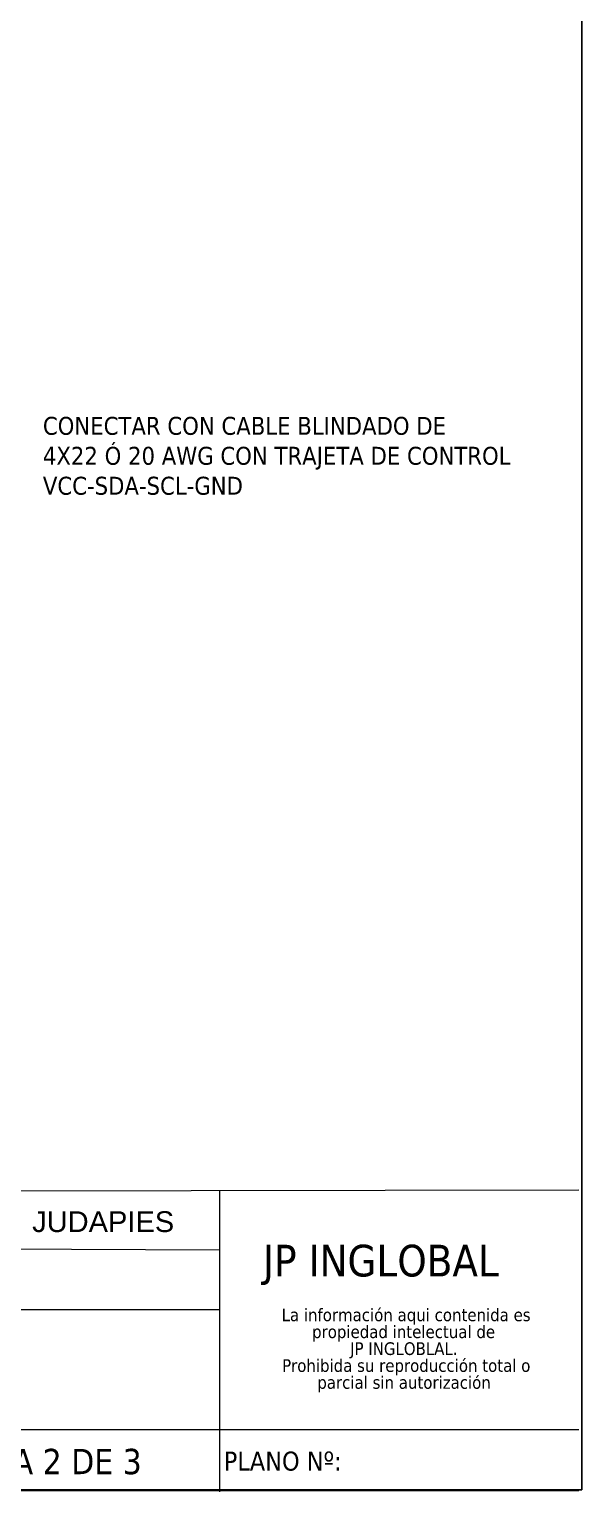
# Model space of a CAD drawing. Header units: inches. Extents: x 18.7 to 39.4, y 4.3 to 20.5.
# Drawn here: x 35.58 to 39.41, y 4.32 to 14.45 of the extents above; entities that cross this region are included whole.
import ezdxf

# ---------------------------------------------------------------- set-up
doc = ezdxf.new("R2010")
doc.units = ezdxf.units.IN
doc.header["$MEASUREMENT"] = 0
doc.linetypes.add('CENTERX2', pattern=[20.32, 12.7, -2.54, 2.54, -2.54])
doc.layers.add('CONTORNO', color=179, linetype='Continuous')
doc.styles.add('SLDTEXTSTYLE0', font='tahoma.ttf')
doc.styles.add('SLDTEXTSTYLE1', font='tahomabd.ttf')
doc.styles.get("Standard").update_dxf_attribs({"font": 'arial.ttf'})

# ---------------------------------------------------------------- blocks, each defined once
blk = doc.blocks.new('SW_NOTE_2')
at = {"layer": 'CONTORNO', "color": 0, "char_height": 1.0583, "attachment_point": 2, "style": 'SLDTEXTSTYLE0'}
for s, insert in [('La información aqui contenida es ', (10.29, 1.34)), ('propiedad intelectual de', (10.08, -0.07)), ('JP INGLOBLAL.', (10.1, -1.48)), ('Prohibida su reproducción total o ', (10.3, -2.89)), ('parcial sin autorización', (10.12, -4.3))]:
    blk.add_mtext(s, dxfattribs=dict(at, insert=insert))

msp = doc.modelspace()

# ---------------------------------------------------------------- linework, layer by layer
at = {"color": 7, "linetype": 'Continuous'}
for p, q in [((39.409, 4.331), (39.409, 20.516)), ((18.659, 4.331), (39.409, 4.331))]:
    msp.add_line(p, q, dxfattribs=at)
at = {"color": 7, "linetype": 'Continuous', "lineweight": 0}
for p, q in [((39.389, 6.408), (34.82, 6.4)), ((36.899, 6.408), (36.899, 4.319)), ((36.899, 5.993), (34.826, 6.001)), ((36.899, 5.578), (28.599, 5.578)), ((39.389, 4.748), (28.599, 4.748))]:
    msp.add_line(p, q, dxfattribs=at)
at = {"color": 7, "linetype": 'CENTERX2', "lineweight": 0}
msp.add_line((28.596, 4.327), (39.389, 4.327), dxfattribs=at)

# ---------------------------------------------------------------- block references
at = {"layer": 'CONTORNO', "color": 7, "xscale": 0.083, "yscale": 0.083, "zscale": 0.083}
msp.add_blockref('SW_NOTE_2', (37.338, 5.477), dxfattribs=at)

# ---------------------------------------------------------------- texts
at = {"color": 7, "linetype": 'Continuous', "lineweight": 0, "attachment_point": 1, "style": 'SLDTEXTSTYLE0'}
for s, insert, char_height in [('CONECTAR CON CABLE BLINDADO DE \\P4X22 Ó 20 AWG CON TRAJETA DE CONTROL\\PVCC-SDA-SCL-GND', (35.676, 11.766), 0.1245), ('HOJA 2 DE 3', (35.087, 4.616), 0.17568), ('PLANO Nº:', (36.929, 4.597), 0.1318)]:
    msp.add_mtext(s, dxfattribs=dict(at, insert=insert, char_height=char_height))
at = {"insert": (35.602, 6.262), "char_height": 0.144, "attachment_point": 1}
msp.add_mtext_dynamic_manual_height_columns('JUDAPIES', width=1.27171, gutter_width=1, heights=[0], dxfattribs=at)
at = {"layer": 'CONTORNO', "insert": (37.201, 6.03), "char_height": 0.2196, "attachment_point": 1, "style": 'SLDTEXTSTYLE1'}
msp.add_mtext('JP INGLOBAL', dxfattribs=at)

doc.saveas('drawing.dxf')
